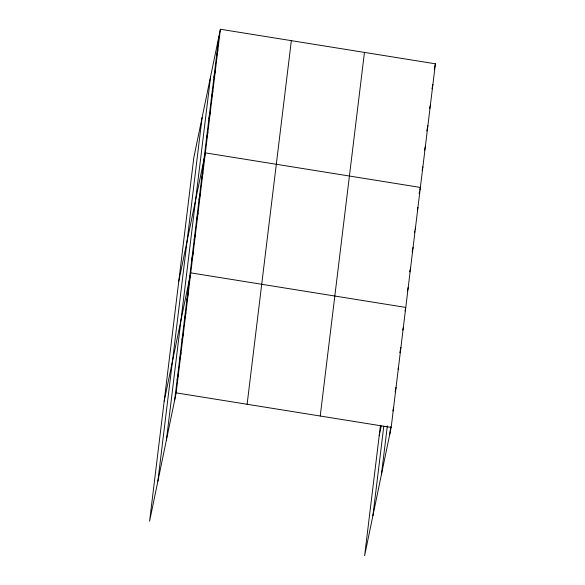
<?xml version="1.0" encoding="UTF-8"?>
<svg xmlns="http://www.w3.org/2000/svg" width="585" height="585" viewBox="0 0 585 585"><rect width="100%" height="100%" fill="white"/><g stroke="black" fill="none" stroke-linecap="round" stroke-linejoin="round"><path stroke-width="0.88" d="M157.87 481.184L202.103 117.578M166.411 439.971L210.637 76.357M174.696 399.964L218.922 36.35M220.391 29.25L193.818 157.577L149.592 521.191L176.165 392.864L220.391 29.25L435.408 63.809L391.182 427.423L364.609 555.75L380.469 425.324M247.119 404.264L291.345 40.657M320.229 416.015L364.455 52.401M372.894 515.743L383.789 426.187M381.427 474.53L387.35 425.836M389.712 434.523L390.663 426.699M216.413 56.957L217.883 49.857M213.905 77.564L215.375 70.456M211.404 98.17L212.874 91.063M208.896 118.77L210.366 111.669M206.388 139.376L207.858 132.276M178.776 281.209L205.357 152.875L420.374 187.434L419.825 190.103M201.452 179.983L202.922 172.875M199.017 199.982L200.487 192.874M196.582 219.975L198.059 212.874M194.154 239.974L195.624 232.874M191.719 259.974L193.189 252.874M164.18 401.2L190.761 272.873L405.778 307.432M186.856 299.973L188.326 292.873M184.421 319.973L185.891 312.865M181.993 339.973L183.463 332.865M179.558 359.972L181.028 352.865M177.123 379.965L178.593 372.864M434.311 69.132L435.408 63.809M431.986 88.854L432.907 84.415M429.661 108.569L430.399 105.015M426.787 130.952L427.891 125.621M424.469 150.667L425.39 146.228M422.143 170.381L422.882 166.835M419.087 193.65L419.452 191.873M417.39 210.103L417.939 207.434M414.407 232.764L414.772 230.987M415.138 229.21L415.511 227.433M412.154 251.872L413.076 247.433M409.727 271.871L410.641 267.433M407.474 290.979L408.213 287.432M379.204 435.759L381.23 425.975M405.047 310.979L405.595 308.317M402.794 330.094L403.35 327.424M399.811 352.755L400.915 347.424M398.114 369.201L398.48 367.424M395.131 391.862L396.052 387.424M392.879 410.977L393.617 407.423M176.165 392.864L391.182 427.423"/></g></svg>
